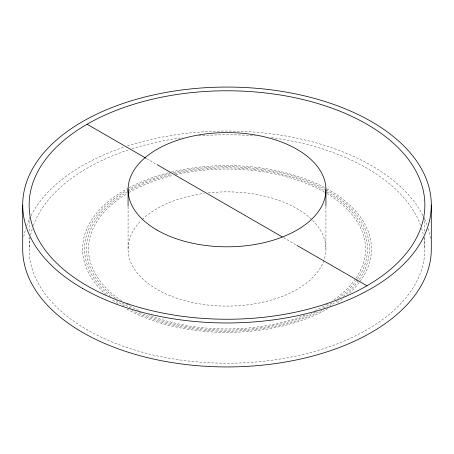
<?xml version="1.0" encoding="UTF-8"?>
<svg xmlns="http://www.w3.org/2000/svg" width="454" height="454" viewBox="0 0 454 454"><rect width="100%" height="100%" fill="white"/><g stroke="black" fill="none" stroke-linecap="round" stroke-linejoin="round"><path stroke-width="0.34" stroke-dasharray="2.27 1.7" d="M146.614 158.605L156.431 164.269M283.455 237.607L296.337 245.047M424.859 217.069L424.859 231.966M424.859 236.931L424.859 248.985M325.927 206.638L325.927 248.985M128.073 206.638L128.073 248.985M29.141 217.069L29.141 231.966M29.141 236.931L29.141 248.985M423.923 237.896A197.859 114.232 0 0 1 227 363.217A197.859 114.232 0 0 1 30.078 237.896M30.605 235.115A197.859 114.232 0 0 1 32.444 228.209M33.375 225.479A197.859 114.232 0 0 1 128.073 150.058M131.904 148.816A197.859 114.232 0 0 1 182.627 137.664M198.699 135.928A197.859 114.232 0 0 1 255.301 135.928M271.373 137.664A197.859 114.232 0 0 1 420.625 225.479M421.556 228.209A197.859 114.232 0 0 1 423.395 235.115M326.852 188.733A144.434 83.388 0 0 1 347.753 294.742M342.429 299.112A144.434 83.388 0 0 1 336.022 303.686M327.998 308.601A144.434 83.388 0 0 1 126.002 308.601M117.978 303.686A144.434 83.388 0 0 1 111.57 299.112M106.247 294.742A144.434 83.388 0 0 1 128.312 188.098M128.896 187.786A144.434 83.388 0 0 1 170.693 172.197M171.379 172.026A144.434 83.388 0 0 1 326.273 188.416M312.675 220.428A98.927 57.119 0 0 1 324.139 259.813M323.906 260.477A98.927 57.119 0 0 1 191.866 302.381A98.927 57.119 0 0 1 141.325 220.428M142.255 219.515A98.927 57.119 0 0 1 204.09 193.421M208.187 192.91A98.927 57.119 0 0 1 311.745 219.515M326.869 193.586A138.498 79.961 0 0 1 355.766 278.438M355.363 279.017A138.498 79.961 0 0 1 332.476 300.809M327.51 304.004A138.498 79.961 0 0 1 315.428 310.53M305.088 315.031A138.498 79.961 0 0 1 148.912 315.031M138.572 310.53A138.498 79.961 0 0 1 126.49 304.004M121.524 300.809A138.498 79.961 0 0 1 127.131 193.586M129.067 192.445A138.498 79.961 0 0 1 172.968 175.357M175.721 174.705A138.498 79.961 0 0 1 324.933 192.445M326.976 192.008A140.479 81.107 0 0 1 357.196 279.443M356.787 280.027A140.479 81.107 0 0 1 338.451 298.363M331.982 302.88A140.479 81.107 0 0 1 322.834 308.289M315.422 312.011A140.479 81.107 0 0 1 138.578 312.011M131.166 308.289A140.479 81.107 0 0 1 122.018 302.88M115.549 298.363A140.479 81.107 0 0 1 127.024 192.008M127.665 191.639A140.479 81.107 0 0 1 171.879 174.387M174.608 173.734A140.479 81.107 0 0 1 325.183 190.981M326.017 189.851A142.46 82.248 0 0 1 358.819 280.175M358.41 280.748A142.46 82.248 0 0 1 343.355 296.445M337.697 300.758A142.46 82.248 0 0 1 329.672 306.002M321.869 310.343A142.46 82.248 0 0 1 132.131 310.343M124.328 306.002A142.46 82.248 0 0 1 116.303 300.758M110.645 296.445A142.46 82.248 0 0 1 126.269 190.828M127.409 190.175A142.46 82.248 0 0 1 170.409 173.507M173.178 172.838A142.46 82.248 0 0 1 325.433 189.534M23.818 236.676A204.3 117.949 0 0 1 25.81 228.481M26.695 225.774A204.3 117.949 0 0 1 29.362 219.117M31.099 215.514A204.3 117.949 0 0 1 124.158 147.068M127.409 146.001A204.3 117.949 0 0 1 422.901 215.514M424.638 219.117A204.3 117.949 0 0 1 427.305 225.774M428.19 228.481A204.3 117.949 0 0 1 430.721 240.104"/><path stroke-width="0.68" d="M87.094 124.237L146.001 158.247M157.044 164.626L282.229 236.897M296.956 245.398L366.906 285.787M431.3 205.015L431.3 248.985A204.3 117.949 0 0 1 227 366.94A204.3 117.949 0 0 1 22.7 248.985L22.7 205.015M325.927 189.698L325.927 205.934M128.073 189.698L128.073 205.934M82.537 288.415A204.3 117.949 0 0 0 424.337 235.541A204.3 117.949 0 0 0 174.126 91.078A204.3 117.949 0 0 0 82.537 288.415M128.073 303.942A197.859 114.232 0 0 0 424.859 205.015A197.859 114.232 0 0 0 128.073 106.083A197.859 114.232 0 0 0 128.073 303.942M157.044 230.087A98.927 57.119 0 0 0 322.556 204.482A98.927 57.119 0 0 0 201.394 134.526A98.927 57.119 0 0 0 157.044 230.087"/></g></svg>
